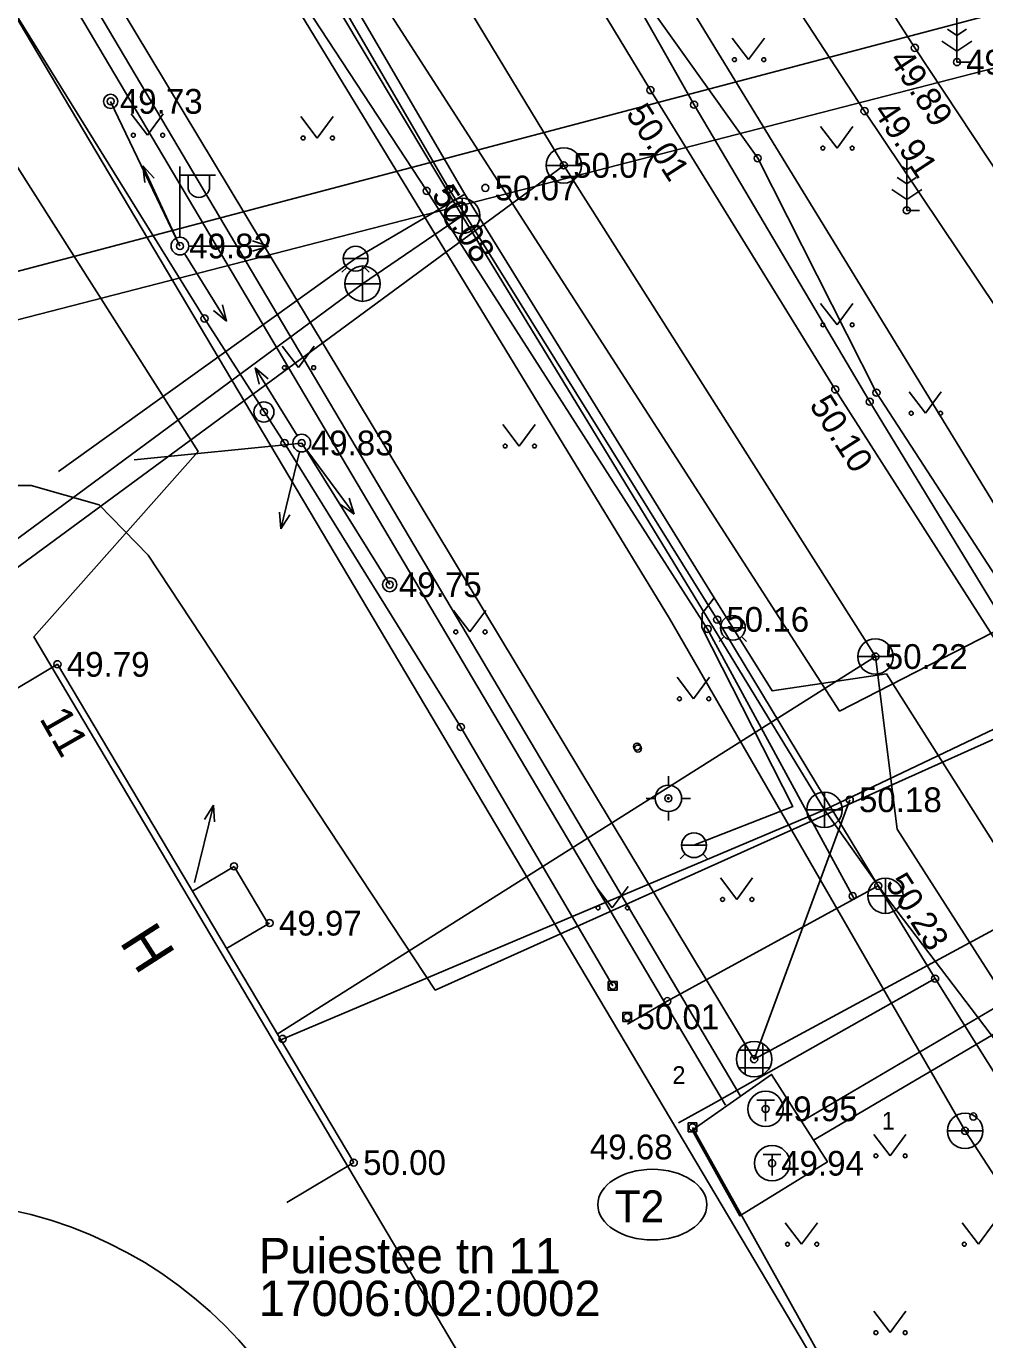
# Model space of a CAD drawing. Extents: x 641349 to 641717, y 6455477 to 6455943.
# Drawn here: x 641543.58 to 641570.68, y 6455654.8 to 6455691.94 of the extents above; entities that cross this region are included whole.
import ezdxf

# ---------------------------------------------------------------- set-up
doc = ezdxf.new("R2010")
doc.units = 0
for name, color, linetype in [('ABIJOONIS', 7, 'Continuous'), ('AED', 7, 'Continuous'), ('ALUSVORK', 7, 'Continuous'), ('DKAEV', 7, 'Continuous'), ('HALJASTUS', 7, 'Continuous'), ('HOONE', 7, 'Continuous'), ('HOONEDET', 7, 'Continuous'), ('KAEVU_NR', 7, 'Continuous'), ('KKAEV', 7, 'Continuous'), ('KORGUS', 7, 'Continuous'), ('KTRASS', 7, 'Continuous'), ('MOOTPIIR', 7, 'Continuous'), ('MPKAABEL', 7, 'Continuous'), ('MPOHULIIN', 7, 'Continuous'), ('PIIR', 7, 'Continuous'), ('PIIRIMLEITUD', 7, 'Continuous'), ('POST', 7, 'Continuous'), ('PUU', 7, 'Continuous'), ('SITRASS', 7, 'Continuous'), ('SKTRASS', 7, 'Continuous'), ('TEE', 7, 'Continuous'), ('TKAEV', 7, 'Continuous'), ('TORU_NR', 7, 'Continuous'), ('TTRASS', 7, 'Continuous'), ('VKAEV', 7, 'Continuous'), ('VTRASS', 7, 'Continuous')]:
    doc.layers.add(name, color=color, linetype=linetype)

msp = doc.modelspace()

# ---------------------------------------------------------------- linework, layer by layer
at = {"layer": 'ABIJOONIS'}
msp.add_circle((641540.702, 6455646.717), 12, dxfattribs=at)
at = {"layer": 'AED'}
for p, q in [((641560.033, 6455664.934), (641560.033, 6455664.684)), ((641560.033, 6455664.934), (641560.283, 6455664.934)), ((641560.283, 6455664.934), (641560.283, 6455664.684)), ((641560.033, 6455664.684), (641560.283, 6455664.684)), ((641560.443, 6455664.05), (641560.443, 6455663.8)), ((641560.443, 6455664.05), (641560.693, 6455664.05)), ((641560.693, 6455664.05), (641560.693, 6455663.8)), ((641560.443, 6455663.8), (641560.693, 6455663.8)), ((641562.29, 6455660.93), (641562.29, 6455660.68)), ((641562.29, 6455660.93), (641562.54, 6455660.93)), ((641562.29, 6455660.68), (641562.54, 6455660.68)), ((641562.54, 6455660.93), (641562.54, 6455660.68))]:
    msp.add_line(p, q, dxfattribs=at)
for points in [[(641542.571, 6455692.337), (641543.218, 6455692.388), (641548.616, 6455683.679), (641550.878, 6455680.155), (641555.863, 6455672.126), (641560.158, 6455664.809)], [(641562.415, 6455660.805), (641568.806, 6455649.354), (641567.118, 6455647.822)]]:
    msp.add_lwpolyline(points, dxfattribs=at)
at = {"layer": 'ALUSVORK'}
for p, q in [((641561.731, 6455670.485), (641561.731, 6455670.735)), ((641561.356, 6455670.11), (641561.106, 6455670.11)), ((641562.106, 6455670.11), (641562.356, 6455670.11)), ((641561.731, 6455669.735), (641561.731, 6455669.485))]:
    msp.add_line(p, q, dxfattribs=at)
for radius in [0.375, 0.022]:
    msp.add_circle((641561.731, 6455670.11), radius, dxfattribs=at)
at = {"layer": 'DKAEV'}
for p, q in [((641563.724, 6455662.984), (641564.59, 6455662.984)), ((641563.907, 6455662.301), (641563.907, 6455663.167)), ((641564.407, 6455663.167), (641564.407, 6455662.301)), ((641564.59, 6455662.484), (641563.724, 6455662.484))]:
    msp.add_line(p, q, dxfattribs=at)
msp.add_circle((641564.157, 6455662.734), 0.5, dxfattribs=at)
at = {"layer": 'HALJASTUS'}
for p, q in [((641563.537, 6455691.607), (641564, 6455691)), ((641564, 6455691), (641564.446, 6455691.607)), ((641546.54, 6455689.468), (641547.003, 6455688.862)), ((641547.003, 6455688.862), (641547.449, 6455689.468)), ((641551.341, 6455689.391), (641551.804, 6455688.784)), ((641551.804, 6455688.784), (641552.25, 6455689.391)), ((641566.037, 6455689.107), (641566.5, 6455688.5)), ((641566.5, 6455688.5), (641566.946, 6455689.107)), ((641566.037, 6455684.107), (641566.5, 6455683.5)), ((641566.5, 6455683.5), (641566.946, 6455684.107)), ((641550.811, 6455682.897), (641551.275, 6455682.29)), ((641551.275, 6455682.29), (641551.72, 6455682.897)), ((641568.537, 6455681.607), (641569, 6455681)), ((641569, 6455681), (641569.446, 6455681.607)), ((641557.054, 6455680.679), (641557.517, 6455680.073)), ((641557.517, 6455680.073), (641557.963, 6455680.679)), ((641555.657, 6455675.422), (641556.121, 6455674.816)), ((641556.121, 6455674.816), (641556.566, 6455675.422)), ((641561.982, 6455673.533), (641562.446, 6455672.926)), ((641562.446, 6455672.926), (641562.891, 6455673.533)), ((641563.202, 6455667.859), (641563.666, 6455667.252)), ((641563.666, 6455667.252), (641564.111, 6455667.859)), ((641559.682, 6455667.619), (641560.146, 6455667.012)), ((641560.146, 6455667.012), (641560.591, 6455667.619)), ((641567.537, 6455660.607), (641568, 6455660)), ((641568, 6455660), (641568.446, 6455660.607)), ((641565.037, 6455658.107), (641565.5, 6455657.5)), ((641565.5, 6455657.5), (641565.946, 6455658.107)), ((641570.037, 6455658.107), (641570.5, 6455657.5)), ((641570.5, 6455657.5), (641570.946, 6455658.107)), ((641567.537, 6455655.607), (641568, 6455655)), ((641568, 6455655), (641568.446, 6455655.607))]:
    msp.add_line(p, q, dxfattribs=at)
for centre in [(641563.599, 6455691), (641564.428, 6455691), (641546.602, 6455688.862), (641547.431, 6455688.862), (641551.403, 6455688.784), (641552.232, 6455688.784), (641566.099, 6455688.5), (641566.928, 6455688.5), (641566.099, 6455683.5), (641566.928, 6455683.5), (641550.874, 6455682.29), (641551.702, 6455682.29), (641568.599, 6455681), (641569.428, 6455681), (641557.116, 6455680.073), (641557.945, 6455680.073), (641555.72, 6455674.816), (641556.549, 6455674.816), (641562.045, 6455672.926), (641562.874, 6455672.926), (641559.745, 6455667.012), (641560.574, 6455667.012), (641563.264, 6455667.252), (641564.093, 6455667.252), (641567.599, 6455660), (641568.428, 6455660), (641565.099, 6455657.5), (641565.928, 6455657.5), (641570.099, 6455657.5), (641567.599, 6455655), (641568.428, 6455655)]:
    msp.add_circle(centre, 0.055, dxfattribs=at)
at = {"layer": 'HOONE'}
for p, q in [((641542.566, 6455672.777), (641544.458, 6455673.902)), ((641550.944, 6455658.683), (641552.836, 6455659.808))]:
    msp.add_line(p, q, dxfattribs=at)
msp.add_lwpolyline([(641552.836, 6455659.808), (641544.458, 6455673.902)], dxfattribs=at)
at = {"layer": 'HOONEDET'}
for p, q in [((641549.451, 6455668.187), (641548.272, 6455667.486)), ((641549.451, 6455668.187), (641550.417, 6455666.561)), ((641550.456, 6455666.584), (641549.238, 6455665.86))]:
    msp.add_line(p, q, dxfattribs=at)
at = {"layer": 'KAEVU_NR'}
msp.add_ellipse((641561.279, 6455658.62), major_axis=(1.541, 0), ratio=0.647841, dxfattribs=at)
at = {"layer": 'KKAEV'}
for p, q in [((641555.898, 6455686.085), (641555.898, 6455687.085)), ((641555.398, 6455686.585), (641556.398, 6455686.585)), ((641553.085, 6455684.165), (641553.085, 6455685.165)), ((641552.585, 6455684.665), (641553.585, 6455684.665)), ((641566.145, 6455669.286), (641566.145, 6455670.286)), ((641565.645, 6455669.786), (641566.645, 6455669.786)), ((641567.867, 6455666.857), (641567.867, 6455667.857)), ((641567.367, 6455667.357), (641568.367, 6455667.357))]:
    msp.add_line(p, q, dxfattribs=at)
for centre in [(641555.898, 6455686.585), (641553.085, 6455684.665), (641566.145, 6455669.786), (641567.867, 6455667.357)]:
    msp.add_circle(centre, 0.5, dxfattribs=at)
at = {"layer": 'KORGUS'}
for centre in [(641568.701, 6455691.334), (641569.892, 6455690.931), (641561.224, 6455690.139), (641545.961, 6455689.821), (641562.459, 6455689.727), (641567.278, 6455689.545), (641564.258, 6455688.212), (641558.775, 6455688.011), (641554.899, 6455687.289), (641555.537, 6455687.34), (641556.557, 6455687.373), (641568.472, 6455686.737), (641547.922, 6455685.729), (641548.616, 6455683.679), (641566.449, 6455681.674), (641567.616, 6455681.582), (641550.294, 6455681.036), (641567.426, 6455681.326), (641550.878, 6455680.155), (641551.364, 6455680.157), (641553.851, 6455676.154), (641563.112, 6455675.165), (641562.842, 6455674.898), (641567.586, 6455674.119), (641544.458, 6455673.902), (641555.863, 6455672.126), (641560.845, 6455671.572), (641560.872, 6455671.518), (641561.731, 6455670.11), (641566.86, 6455670.07), (641549.451, 6455668.187), (641567.665, 6455667.635), (641566.942, 6455667.346), (641550.456, 6455666.584), (641569.274, 6455665.012), (641560.158, 6455664.809), (641561.701, 6455664.373), (641560.568, 6455663.925), (641550.823, 6455663.307), (641564.157, 6455662.734), (641564.48, 6455661.326), (641570.355, 6455661.112), (641562.415, 6455660.805), (641570.121, 6455660.706), (641552.836, 6455659.808), (641564.665, 6455659.792)]:
    msp.add_circle(centre, 0.1, dxfattribs=at)
at = {"layer": 'KTRASS'}
msp.add_line((641550.769, 6455663.284), (641566.145, 6455669.786), dxfattribs=at)
for points in [[(641514.762, 6455756.766), (641538.235, 6455716.957), (641540.856, 6455711.71), (641555.898, 6455686.585), (641566.145, 6455669.786), (641567.867, 6455667.357)], [(641535.378, 6455667.818), (641534.268, 6455670.766), (641553.085, 6455684.665), (641555.898, 6455686.585)], [(641566.145, 6455669.786), (641591.766, 6455681.997), (641618.51, 6455683.5)], [(641581.513, 6455647.101), (641573.612, 6455659.799), (641567.867, 6455667.357)]]:
    msp.add_lwpolyline(points, dxfattribs=at)
at = {"layer": 'MOOTPIIR'}
for points in [[(641457.818, 6455781.137), (641440.763, 6455810.523), (641424.967, 6455836.009), (641439.11, 6455844.773), (641447.813, 6455829.804), (641454.764, 6455816.486), (641470.85, 6455792.932), (641474.326, 6455794.124), (641480.185, 6455783.689), (641477.305, 6455781.801), (641492.796, 6455755.762), (641497.562, 6455746.519), (641514.741, 6455756.159), (641533.012, 6455724.654), (641566.575, 6455672.577), (641591.077, 6455685.149), (641599.063, 6455687.763)], [(641599.063, 6455687.763), (641615.297, 6455707.336), (641642.117, 6455700.989), (641634.948, 6455681.675), (641588.836, 6455656.441), (641584.8, 6455660.761), (641559.255, 6455648.586), (641543.789, 6455674.674), (641548.435, 6455679.921), (641535.711, 6455699.94), (641527.171, 6455699.94), (641517.936, 6455715.046), (641524.291, 6455719.717), (641512.45, 6455736.936), (641493.593, 6455726.997), (641468.744, 6455769.782), (641461.644, 6455767.149), (641454.196, 6455778.578), (641457.818, 6455781.137)]]:
    msp.add_lwpolyline(points, dxfattribs=at)
at = {"layer": 'MPKAABEL'}
for p, q in [((641518.723, 6455678.523), (641573.155, 6455692.877)), ((641518.859, 6455677.332), (641573.904, 6455691.522)), ((641551.364, 6455680.157), (641546.624, 6455679.68))]:
    msp.add_line(p, q, dxfattribs=at)
msp.add_lwpolyline([(641626.677, 6455702.038), (641623.741, 6455687.079), (641623.19, 6455685.335), (641622.318, 6455683.684), (641621.309, 6455682.49), (641619.565, 6455681.619), (641610.663, 6455680.517), (641592.767, 6455679.37), (641587.398, 6455679.187), (641555.14, 6455664.686), (641547.018, 6455676.984), (641545.641, 6455678.407), (641543.714, 6455678.957), (641541.053, 6455678.957), (641536.189, 6455676.755)], dxfattribs=at)
at = {"layer": 'MPOHULIIN'}
for p, q in [((641546.871, 6455687.997), (641546.924, 6455687.525)), ((641546.871, 6455687.997), (641547.195, 6455687.65)), ((641547.817, 6455685.956), (641546.871, 6455687.997)), ((641547.922, 6455685.729), (641547.922, 6455685.729)), ((641547.922, 6455685.729), (641547.922, 6455685.729)), ((641547.922, 6455685.729), (641547.922, 6455685.729)), ((641548.172, 6455685.729), (641550.422, 6455685.729)), ((641550.422, 6455685.729), (641549.97, 6455685.581)), ((641550.422, 6455685.729), (641549.971, 6455685.879)), ((641548.053, 6455685.516), (641549.236, 6455683.602)), ((641549.236, 6455683.602), (641549.127, 6455684.065)), ((641549.236, 6455683.602), (641548.872, 6455683.908)), ((641550.05, 6455682.284), (641550.159, 6455681.821)), ((641550.05, 6455682.284), (641550.414, 6455681.978)), ((641551.233, 6455680.37), (641550.05, 6455682.284)), ((641551.364, 6455680.157), (641551.364, 6455680.157)), ((641551.364, 6455680.157), (641551.364, 6455680.157)), ((641551.364, 6455680.157), (641551.364, 6455680.157)), ((641551.513, 6455679.956), (641552.851, 6455678.147)), ((641551.305, 6455679.914), (641550.771, 6455677.728)), ((641552.851, 6455678.147), (641552.703, 6455678.599)), ((641550.771, 6455677.728), (641550.734, 6455678.202)), ((641550.771, 6455677.728), (641551.024, 6455678.131)), ((641552.851, 6455678.147), (641552.463, 6455678.422)), ((641548.331, 6455667.729), (641548.865, 6455669.915)), ((641548.865, 6455669.915), (641548.612, 6455669.512)), ((641548.865, 6455669.915), (641548.902, 6455669.441)), ((641548.272, 6455667.486), (641548.272, 6455667.486))]:
    msp.add_line(p, q, dxfattribs=at)
at = {"layer": 'PIIR'}
for points in [[(641589.426, 6455648.229), (641550.26, 6455712.24), (641554.42, 6455714.05), (641575.07, 6455711.45), (641604.77, 6455715.78), (641605.35, 6455722.04), (641575, 6455717.51), (641550.42, 6455720.59), (641529.94, 6455756.51), (641523.39, 6455767.25), (641482.27, 6455834.59), (641458.339, 6455875.692)], [(641441.612, 6455866.505), (641461.72, 6455831.69), (641483.23, 6455794.7), (641506.69, 6455755.52), (641512.79, 6455743.59), (641543.19, 6455692.38), (641572.734, 6455642.617)], [(641572.739, 6455642.618), (641543.19, 6455692.38), (641524.829, 6455689.914)]]:
    msp.add_lwpolyline(points, dxfattribs=at)
at = {"layer": 'PIIRIMLEITUD'}
msp.add_circle((641550.294, 6455681.036), 0.285, dxfattribs=at)
at = {"layer": 'POST'}
for p, q in [((641547.922, 6455685.979), (641547.922, 6455687.979)), ((641547.922, 6455687.729), (641548.922, 6455687.729)), ((641548.149, 6455687.408), (641548.149, 6455687.729)), ((641548.761, 6455687.408), (641548.761, 6455687.729)), ((641547.922, 6455685.729), (641547.922, 6455685.729))]:
    msp.add_line(p, q, dxfattribs=at)
for points in [[(641545.961, 6455689.821), (641547.922, 6455685.729)], [(641553.851, 6455676.154), (641551.364, 6455680.157)]]:
    msp.add_lwpolyline(points, dxfattribs=at)
for centre, radius in [((641545.961, 6455689.821), 0.2), ((641547.922, 6455685.729), 0.25), ((641551.364, 6455680.157), 0.25), ((641553.851, 6455676.154), 0.2)]:
    msp.add_circle(centre, radius, dxfattribs=at)
msp.add_arc((641548.455, 6455687.408), 0.306, 180, 0, dxfattribs=at)
at = {"layer": 'PUU'}
for p, q in [((641569.892, 6455692.431), (641569.892, 6455690.931)), ((641569.892, 6455691.681), (641569.625, 6455691.859)), ((641570.159, 6455691.859), (641569.892, 6455691.681)), ((641569.468, 6455691.52), (641569.892, 6455691.238)), ((641569.892, 6455691.238), (641570.316, 6455691.52)), ((641570.252, 6455690.931), (641569.892, 6455690.931)), ((641568.472, 6455688.237), (641568.472, 6455686.737)), ((641568.472, 6455687.887), (641568.348, 6455687.97)), ((641568.596, 6455687.97), (641568.472, 6455687.887)), ((641568.472, 6455687.487), (641568.205, 6455687.665)), ((641568.739, 6455687.665), (641568.472, 6455687.487)), ((641568.048, 6455687.326), (641568.472, 6455687.044)), ((641568.472, 6455687.044), (641568.896, 6455687.326)), ((641568.832, 6455686.737), (641568.472, 6455686.737))]:
    msp.add_line(p, q, dxfattribs=at)
at = {"layer": 'SITRASS'}
for points in [[(641521.935, 6455768.007), (641522.603, 6455764.678), (641522.883, 6455762.488), (641522.96, 6455759.435), (641522.933, 6455758.191), (641522.932, 6455756.862), (641533.499, 6455738.163), (641535.554, 6455734.637), (641538.594, 6455729.094), (641541.98, 6455723.523), (641543.681, 6455721.429), (641545.82, 6455717.574), (641547.541, 6455714.741), (641551.223, 6455708.577), (641556.454, 6455700.327), (641562.459, 6455689.727), (641567.426, 6455681.326), (641573.83, 6455670.824), (641577.99, 6455663.785), (641584.116, 6455653.24), (641584.751, 6455652.141)], [(641584.863, 6455652.176), (641584.332, 6455653.388), (641577.89, 6455663.754), (641574.503, 6455670.97), (641567.616, 6455681.582), (641564.258, 6455688.212), (641555.753, 6455700.15), (641550.852, 6455708.493), (641547.856, 6455714.936), (641546.478, 6455717.728), (641543.851, 6455722.122)]]:
    msp.add_lwpolyline(points, dxfattribs=at)
at = {"layer": 'SKTRASS'}
for points in [[(641564.157, 6455662.734), (641541.244, 6455700.764), (641513.132, 6455748.476), (641494.36, 6455737.724)], [(641564.157, 6455662.734), (641541.244, 6455700.764), (641513.132, 6455748.476)], [(641566.86, 6455670.07), (641564.157, 6455662.734), (641588.56, 6455675.919)]]:
    msp.add_lwpolyline(points, dxfattribs=at)
at = {"layer": 'TEE'}
for points in [[(641535.074, 6455721.51), (641539.216, 6455714.31), (641547.205, 6455701.658), (641555.537, 6455687.34), (641563.112, 6455675.165)], [(641577.932, 6455677.995), (641572.81, 6455685.122), (641568.701, 6455691.334), (641564.087, 6455698.54), (641559.232, 6455707.387), (641554.324, 6455715.699), (641557.679, 6455715.96)], [(641551.596, 6455715.224), (641549.4, 6455713.7), (641548.43, 6455711.326), (641554.79, 6455700.757), (641561.224, 6455690.139), (641566.449, 6455681.674), (641573.398, 6455670.802), (641576.667, 6455670.835), (641579.594, 6455671.54), (641572.632, 6455681.561), (641567.278, 6455689.545), (641563.554, 6455695.251), (641559.275, 6455702.982), (641555.686, 6455709.943), (641552.431, 6455714.673), (641551.596, 6455715.224)], [(641546.944, 6455698.019), (641548.313, 6455697.336), (641554.899, 6455687.289), (641562.842, 6455674.898)], [(641563.112, 6455675.165), (641567.665, 6455667.635), (641569.274, 6455665.012), (641575.93, 6455654.397), (641578.406, 6455650.188)], [(641562.842, 6455674.898), (641566.987, 6455667.264)], [(641561.701, 6455664.373), (641567.665, 6455667.635)], [(641569.274, 6455665.012), (641562.94, 6455661.445), (641562.015, 6455660.934)], [(641561.701, 6455664.373), (641560.577, 6455663.726)]]:
    msp.add_lwpolyline(points, dxfattribs=at)
at = {"layer": 'TKAEV'}
for p, q in [((641564.23, 6455661.576), (641564.73, 6455661.576)), ((641564.48, 6455660.976), (641564.48, 6455661.576)), ((641564.415, 6455660.042), (641564.915, 6455660.042)), ((641564.665, 6455659.442), (641564.665, 6455660.042))]:
    msp.add_line(p, q, dxfattribs=at)
for centre in [(641564.48, 6455661.326), (641564.665, 6455659.792)]:
    msp.add_circle(centre, 0.5, dxfattribs=at)
at = {"layer": 'TTRASS'}
for points in [[(641480.925, 6455758.809), (641493.771, 6455736.271), (641497.424, 6455738.375), (641513.194, 6455747.46), (641530.563, 6455717.888), (641540.702, 6455700.626), (641540.702, 6455700.626), (641540.702, 6455700.626), (641563.775, 6455661.69)], [(641563.347, 6455661.437), (641563.347, 6455661.437), (641540.274, 6455700.374), (641529.973, 6455717.862), (641513.079, 6455746.625), (641499.356, 6455738.719), (641493.464, 6455735.325), (641480.397, 6455758.263)], [(641565.515, 6455660.985), (641588.263, 6455674.367), (641596.117, 6455665.421), (641627.967, 6455682.196)], [(641565.836, 6455660.44), (641588.094, 6455673.534), (641595.933, 6455664.778), (641628.322, 6455681.8)]]:
    msp.add_lwpolyline(points, dxfattribs=at)
msp.add_lwpolyline([(641562.4, 6455660.729), (641564.648, 6455662.301), (641566.229, 6455659.826), (641563.753, 6455658.3)], close=True, dxfattribs=at)
at = {"layer": 'VKAEV'}
for p, q in [((641558.275, 6455688.011), (641559.275, 6455688.011)), ((641552.538, 6455685.373), (641553.238, 6455685.373)), ((641552.641, 6455685.126), (641552.501, 6455684.986)), ((641553.135, 6455685.126), (641553.275, 6455684.986)), ((641563.206, 6455674.933), (641563.906, 6455674.933)), ((641563.309, 6455674.686), (641563.169, 6455674.546)), ((641563.803, 6455674.686), (641563.943, 6455674.546)), ((641567.086, 6455674.119), (641568.086, 6455674.119)), ((641562.208, 6455668.536), (641562.068, 6455668.396)), ((641562.105, 6455668.783), (641562.805, 6455668.783)), ((641562.702, 6455668.536), (641562.842, 6455668.396)), ((641569.621, 6455660.706), (641570.621, 6455660.706))]:
    msp.add_line(p, q, dxfattribs=at)
for centre, radius in [((641558.775, 6455688.011), 0.5), ((641552.888, 6455685.373), 0.35), ((641563.556, 6455674.933), 0.35), ((641567.586, 6455674.119), 0.5), ((641562.455, 6455668.783), 0.35), ((641570.121, 6455660.706), 0.5)]:
    msp.add_circle(centre, radius, dxfattribs=at)
at = {"layer": 'VTRASS'}
msp.add_line((641567.586, 6455674.119), (641550.674, 6455663.445), dxfattribs=at)
for points in [[(641481.277, 6455815.523), (641490.189, 6455801.012), (641514.779, 6455758.128), (641515.408, 6455757.427), (641538.879, 6455716.801), (641539.978, 6455714.621), (641540.132, 6455714.316), (641555.979, 6455687.192)], [(641570.121, 6455660.706), (641561.759, 6455675.192), (641550.781, 6455693.208), (641541.117, 6455709.944), (641536.333, 6455718.147), (641529.085, 6455730.575), (641520.076, 6455745.299), (641515.843, 6455753.487)], [(641541.709, 6455716.168), (641558.775, 6455688.011), (641534.936, 6455670.47), (641535.864, 6455667.884)], [(641558.775, 6455688.011), (641567.586, 6455674.119)], [(641544.49, 6455679.351), (641552.888, 6455685.373), (641555.979, 6455687.192)], [(641555.979, 6455687.192), (641563.03, 6455675.784), (641563.556, 6455674.933), (641564.671, 6455673.147), (641567.895, 6455673.631)], [(641562.455, 6455668.783), (641565.25, 6455669.875), (641562.679, 6455674.945), (641562.689, 6455675.334), (641563.03, 6455675.784)], [(641567.586, 6455674.119), (641568.203, 6455669.235), (641582.112, 6455647.498)], [(641567.895, 6455673.631), (641574.204, 6455663.683), (641572.486, 6455659.162), (641578.181, 6455650.118)], [(641577.204, 6455649.818), (641570.121, 6455660.706)]]:
    msp.add_lwpolyline(points, dxfattribs=at)

# ---------------------------------------------------------------- texts
at = {"layer": 'HOONE'}
for s, height, rotation, p in [('11', 0.9, 299.7449, (641543.93, 6455672.37)), ('H', 1.2, 302.692, (641546.19, 6455666.05))]:
    msp.add_text(s, height=height, rotation=rotation, dxfattribs=at).set_placement(p)
at = {"layer": 'KAEVU_NR'}
msp.add_text('T2', height=0.9, dxfattribs=at).set_placement((641560.212, 6455658.123))
at = {"layer": 'KORGUS'}
for s, rotation, p in [(' 49.89', 303.0334, (641567.81, 6455691.22)), (' 50.01', 302.765, (641560.37, 6455689.69)), (' 49.91', 303.5674, (641567.36, 6455689.76)), (' 50.08', 302.2942, (641554.88, 6455687.4)), (' 50.10', 302.7009, (641565.56, 6455681.45)), (' 50.23', 302.6571, (641567.71, 6455667.93))]:
    msp.add_text(s, height=0.7, rotation=rotation, dxfattribs=at).set_placement(p)
for s, p in [(' 49.92', (641569.89, 6455690.58)), (' 49.73', (641545.96, 6455689.47)), (' 50.07', (641558.78, 6455687.66)), (' 50.07', (641556.56, 6455687.02)), (' 49.82', (641547.92, 6455685.38)), (' 49.83', (641551.36, 6455679.81)), (' 49.75', (641553.85, 6455675.8)), (' 50.16', (641563.11, 6455674.82)), (' 50.22', (641567.59, 6455673.77)), (' 49.79', (641544.46, 6455673.55)), (' 50.18', (641566.86, 6455669.72)), (' 49.97', (641550.46, 6455666.23)), (' 50.01', (641560.57, 6455663.58)), (' 49.95', (641564.48, 6455660.98)), (' 49.68', (641559.25, 6455659.9)), (' 50.00', (641552.84, 6455659.46)), (' 49.94', (641564.66, 6455659.44))]:
    msp.add_text(s, height=0.7, dxfattribs=at).set_placement(p)
at = {"layer": 'PIIR'}
for s, p in [('Puiestee tn 11', (641550.15, 6455656.679)), ('17006:002:0002', (641550.15, 6455655.469))]:
    msp.add_text(s, height=0.99996, dxfattribs=at).set_placement(p)
at = {"layer": 'TORU_NR'}
for s, p in [('2', (641561.844, 6455662.034)), ('1', (641567.765, 6455660.743))]:
    msp.add_text(s, height=0.5, dxfattribs=at).set_placement(p)

doc.saveas('drawing.dxf')
